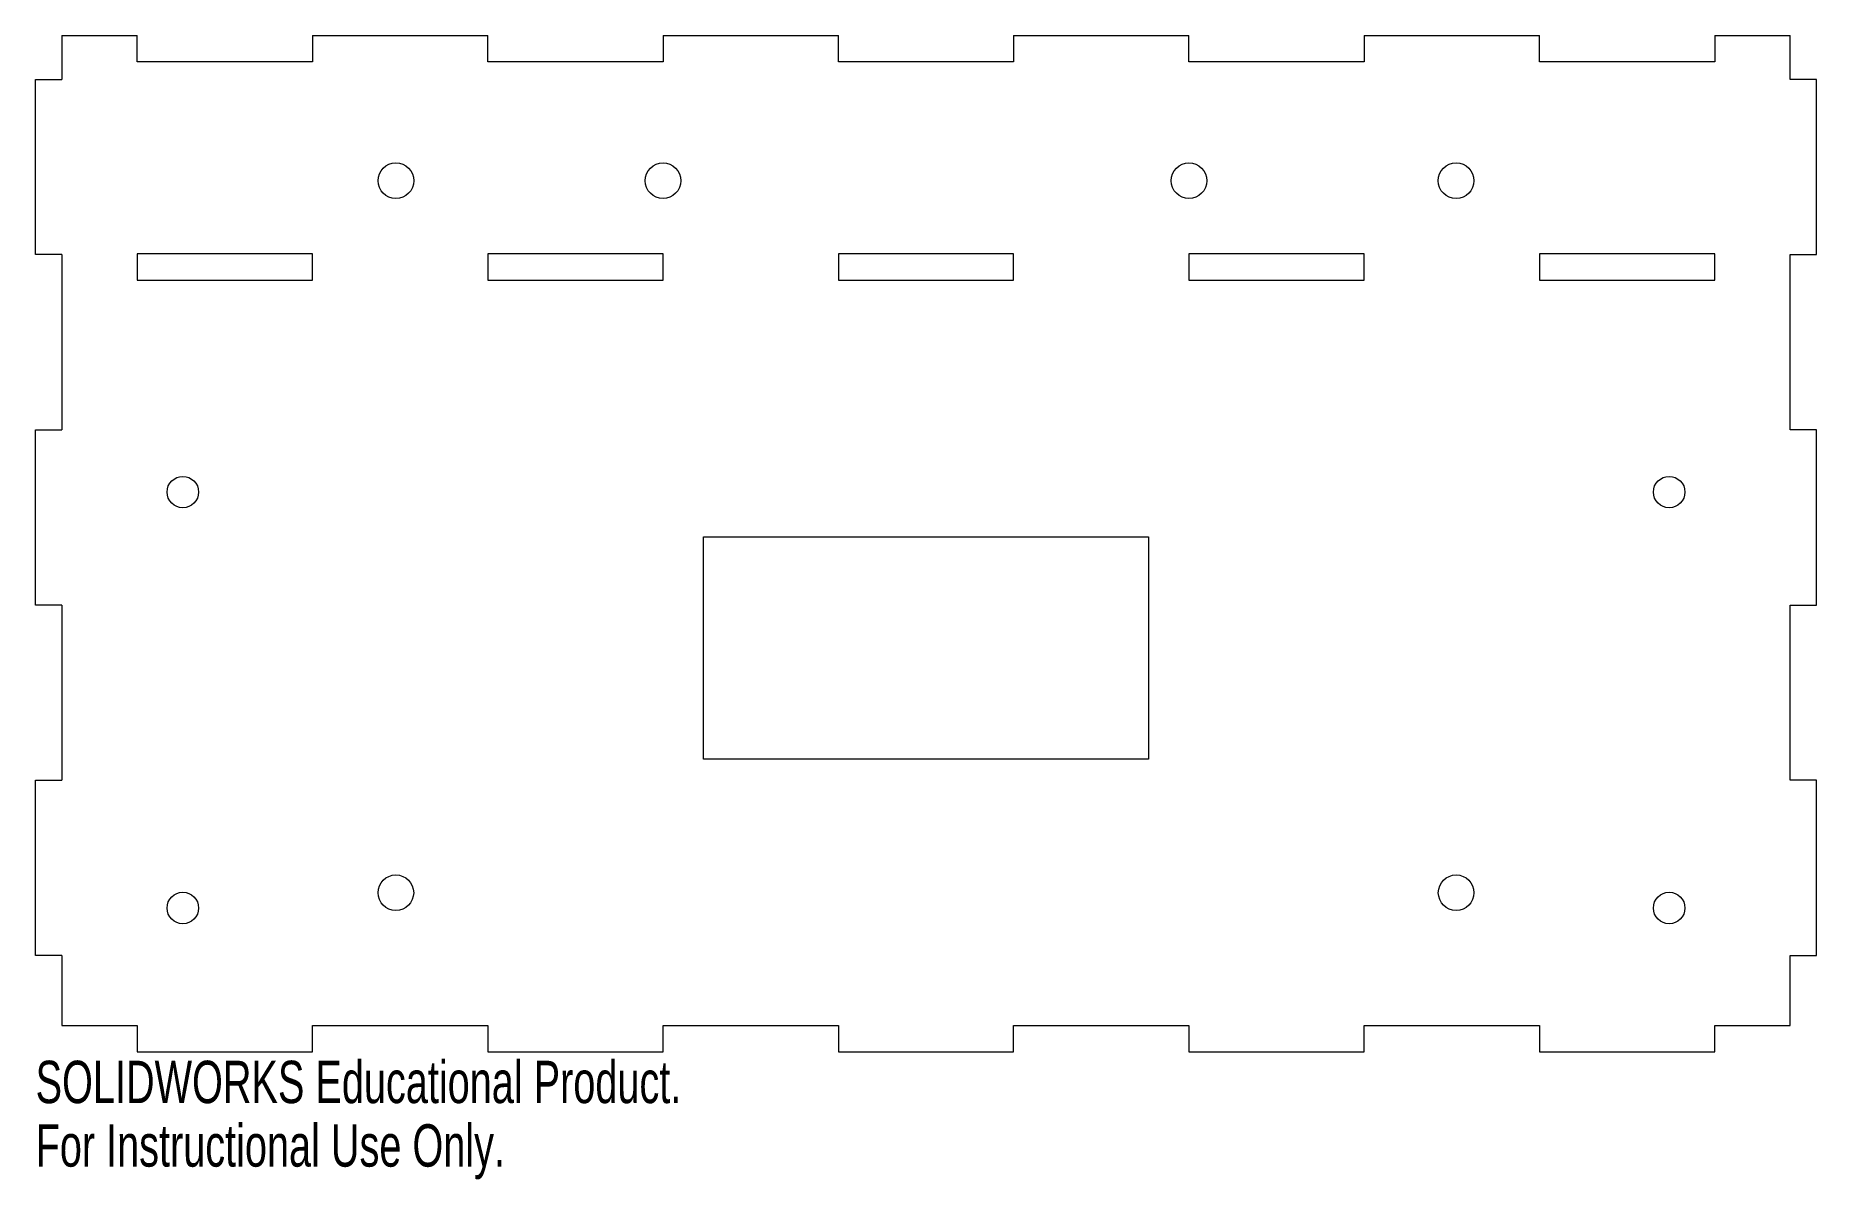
# Model space of a CAD drawing. Header units: millimetres. Extents: x -102 to 102, y -76 to 55.
import ezdxf

# ---------------------------------------------------------------- set-up
doc = ezdxf.new("R2010")
doc.units = ezdxf.units.MM
doc.styles.add('SLDTEXTSTYLE0', font='TXT', dxfattribs={"width": 0.7})

msp = doc.modelspace()

# ---------------------------------------------------------------- linework, layer by layer
at = {"color": 7, "linetype": 'Continuous', "lineweight": 15}
for p, q in [((-98.6, 55), (-98.6, 50)), ((-98.6, 55), (-90, 55)), ((-90, 52), (-90, 55)), ((-70, 55), (-70, 52)), ((-70, 55), (-50, 55)), ((-50, 52), (-50, 55)), ((-30, 55), (-30, 52)), ((-30, 55), (-10, 55)), ((-10, 52), (-10, 55)), ((10, 55), (10, 52)), ((10, 55), (30, 55)), ((30, 52), (30, 55)), ((50, 55), (50, 52)), ((50, 55), (70, 55)), ((70, 52), (70, 55)), ((90, 55), (90, 52)), ((90, 55), (98.6, 55)), ((98.6, 50), (98.6, 55)), ((-70, 52), (-90, 52)), ((-30, 52), (-50, 52)), ((10, 52), (-10, 52)), ((50, 52), (30, 52)), ((90, 52), (70, 52)), ((-101.6, 30), (-101.6, 50)), ((-101.6, 50), (-98.6, 50)), ((101.6, 50), (98.6, 50)), ((101.6, 30), (101.6, 50)), ((-98.6, 30), (-101.6, 30)), ((-98.6, 30), (-98.6, 10)), ((-70, 30.09), (-90, 30.09)), ((-90, 30.09), (-90, 27.09)), ((-70, 27.09), (-70, 30.09)), ((-30, 30.09), (-50, 30.09)), ((-50, 30.09), (-50, 27.09)), ((-30, 27.09), (-30, 30.09)), ((10, 30.09), (-10, 30.09)), ((-10, 30.09), (-10, 27.09)), ((10, 27.09), (10, 30.09)), ((50, 30.09), (30, 30.09)), ((30, 30.09), (30, 27.09)), ((50, 27.09), (50, 30.09)), ((90, 30.09), (70, 30.09)), ((70, 30.09), (70, 27.09)), ((90, 27.09), (90, 30.09)), ((98.6, 30), (101.6, 30)), ((98.6, 10), (98.6, 30)), ((-90, 27.09), (-70, 27.09)), ((-50, 27.09), (-30, 27.09)), ((-10, 27.09), (10, 27.09)), ((30, 27.09), (50, 27.09)), ((70, 27.09), (90, 27.09)), ((-101.6, -10), (-101.6, 10)), ((-101.6, 10), (-98.6, 10)), ((101.6, 10), (98.6, 10)), ((101.6, -10), (101.6, 10)), ((-25.4, -2.2), (25.4, -2.2)), ((-25.4, -27.6), (-25.4, -2.2)), ((25.4, -2.2), (25.4, -27.6)), ((-98.6, -10), (-101.6, -10)), ((-98.6, -10), (-98.6, -30)), ((98.6, -10), (101.6, -10)), ((98.6, -30), (98.6, -10)), ((25.4, -27.6), (-25.4, -27.6)), ((-101.6, -50), (-101.6, -30)), ((-101.6, -30), (-98.6, -30)), ((101.6, -30), (98.6, -30)), ((101.6, -50), (101.6, -30)), ((-98.6, -50), (-101.6, -50)), ((-98.6, -50), (-98.6, -58)), ((98.6, -50), (101.6, -50)), ((98.6, -58), (98.6, -50)), ((-98.6, -58), (-90, -58)), ((-90, -58), (-90, -61)), ((-70, -58), (-50, -58)), ((-70, -61), (-70, -58)), ((-50, -58), (-50, -61)), ((-30, -58), (-10, -58)), ((-30, -61), (-30, -58)), ((-10, -58), (-10, -61)), ((10, -58), (30, -58)), ((10, -61), (10, -58)), ((30, -58), (30, -61)), ((50, -58), (70, -58)), ((50, -61), (50, -58)), ((70, -58), (70, -61)), ((90, -58), (98.6, -58)), ((90, -61), (90, -58)), ((-90, -61), (-70, -61)), ((-50, -61), (-30, -61)), ((-10, -61), (10, -61)), ((30, -61), (50, -61)), ((70, -61), (90, -61))]:
    msp.add_line(p, q, dxfattribs=at)
for centre, radius in [((-60.49, 38.44), 2.04), ((-30.01, 38.44), 2.04), ((30.01, 38.44), 2.04), ((60.49, 38.44), 2.04), ((-84.8, 2.89), 1.8), ((84.8, 2.89), 1.8), ((-60.49, -42.84), 2.03), ((60.49, -42.84), 2.03), ((-84.8, -44.59), 1.8), ((84.8, -44.59), 1.8)]:
    msp.add_circle(centre, radius, dxfattribs=at)

# ---------------------------------------------------------------- texts
at = {"color": 7, "linetype": 'Continuous', "char_height": 4.8336, "attachment_point": 1, "style": 'SLDTEXTSTYLE0'}
for s, insert in [('SOLIDWORKS Educational Product.', (-101.6, -62.02)), ('For Instructional Use Only.', (-101.6, -69.27))]:
    msp.add_mtext(s, dxfattribs=dict(at, insert=insert))

doc.saveas('drawing.dxf')
